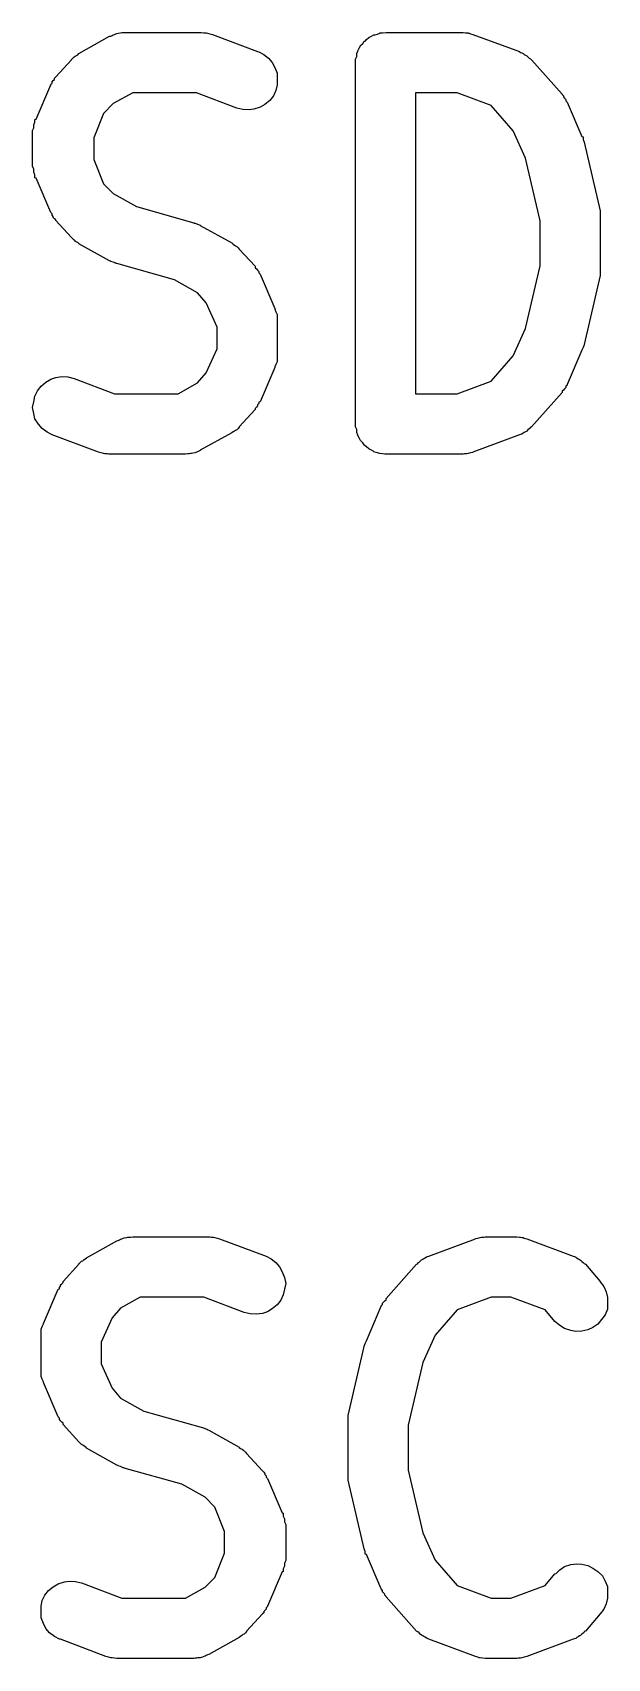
# Model space of a CAD drawing. Header units: millimetres. Extents: x 17 to 402, y -127 to -24.
# Drawn here: x 392.222 to 393.416, y -43.746 to -40.371 of the extents above; entities that cross this region are included whole.
import ezdxf

# ---------------------------------------------------------------- set-up
doc = ezdxf.new("R2010")
doc.units = ezdxf.units.MM
doc.header["$LTSCALE"] = 25.4
doc.layers.add('BLACK', color=7, linetype='CONTINUOUS')

msp = doc.modelspace()

# ---------------------------------------------------------------- linework, layer by layer
at = {"layer": 'BLACK', "linetype": 'Continuous'}
for p, q in [((392.3182, -40.4142), (392.3817, -40.3784)), ((392.3817, -40.3784), (392.3843, -40.3781)), ((392.3843, -40.3781), (392.3868, -40.3769)), ((392.3868, -40.3769), (392.3894, -40.3753)), ((392.3894, -40.3753), (392.3919, -40.3743)), ((392.3919, -40.3743), (392.3944, -40.3733)), ((392.3944, -40.3733), (392.397, -40.3728)), ((392.397, -40.3728), (392.3995, -40.3718)), ((392.3995, -40.3718), (392.4046, -40.3715)), ((392.4046, -40.3715), (392.4071, -40.3708)), ((392.4071, -40.3708), (392.4097, -40.3708)), ((392.4097, -40.3708), (392.4122, -40.3705)), ((392.4122, -40.3705), (392.5722, -40.3705)), ((392.5722, -40.3705), (392.5773, -40.371)), ((392.5722, -40.3705), (392.5722, -40.3705)), ((392.5773, -40.371), (392.5824, -40.3713)), ((392.5824, -40.3713), (392.5849, -40.3718)), ((392.5849, -40.3718), (392.5849, -40.3718)), ((392.5849, -40.3718), (392.59, -40.3733)), ((392.59, -40.3733), (392.5951, -40.3746)), ((392.5951, -40.3746), (392.6891, -40.4101)), ((392.8999, -40.4033), (392.9024, -40.3982)), ((392.9024, -40.3977), (392.9075, -40.3931)), ((392.9024, -40.3979), (392.9024, -40.3977)), ((392.9024, -40.3982), (392.9024, -40.3979)), ((392.9075, -40.3931), (392.9101, -40.3888)), ((392.9101, -40.3885), (392.9126, -40.3883)), ((392.9101, -40.3888), (392.9101, -40.3885)), ((392.9126, -40.3883), (392.9151, -40.3847)), ((392.9151, -40.3847), (392.9202, -40.3809)), ((392.9202, -40.3807), (392.9253, -40.3781)), ((392.9202, -40.3809), (392.9202, -40.3807)), ((392.9202, -40.3809), (392.9202, -40.3809)), ((392.9253, -40.3781), (392.9304, -40.3753)), ((392.9304, -40.3753), (392.9304, -40.3751)), ((392.9304, -40.3751), (392.9329, -40.3751)), ((392.9329, -40.3751), (392.938, -40.3736)), ((392.938, -40.3736), (392.9431, -40.3718)), ((392.9431, -40.3715), (392.9482, -40.371)), ((392.9431, -40.3718), (392.9431, -40.3715)), ((392.9431, -40.3718), (392.9431, -40.3718)), ((392.9482, -40.371), (392.9558, -40.3705)), ((392.9558, -40.3705), (393.1158, -40.3705)), ((393.1158, -40.3705), (393.1209, -40.371)), ((393.1158, -40.3705), (393.1158, -40.3705)), ((393.1209, -40.371), (393.126, -40.3713)), ((393.126, -40.3713), (393.126, -40.3718)), ((393.126, -40.3718), (393.1285, -40.3718)), ((393.1285, -40.3718), (393.131, -40.3733)), ((393.131, -40.3733), (393.1361, -40.3746)), ((393.1361, -40.3746), (393.2326, -40.4101)), ((392.27, -40.4627), (392.303, -40.4271)), ((392.303, -40.4264), (392.3055, -40.4238)), ((392.303, -40.4271), (392.303, -40.4264)), ((392.3055, -40.4238), (392.3081, -40.4213)), ((392.3081, -40.4213), (392.3106, -40.4198)), ((392.3106, -40.4198), (392.3132, -40.4183)), ((392.3132, -40.4183), (392.3157, -40.4165)), ((392.3157, -40.4165), (392.3182, -40.4142)), ((392.6891, -40.4101), (392.6916, -40.4104)), ((392.6916, -40.4104), (392.7018, -40.416)), ((392.7018, -40.416), (392.7119, -40.4236)), ((392.7119, -40.4236), (392.7196, -40.4327)), ((392.7196, -40.4327), (392.7246, -40.4434)), ((392.8923, -40.4261), (392.8948, -40.4205)), ((392.8923, -40.4322), (392.8923, -40.4261)), ((392.8923, -40.4325), (392.8923, -40.4322)), ((392.8923, -40.433), (392.8923, -40.4325)), ((392.8923, -40.4325), (392.8923, -40.4325)), ((392.8923, -40.4325), (392.8923, -40.4325)), ((392.8923, -41.1831), (392.8923, -40.433)), ((392.8948, -40.4144), (392.8974, -40.4089)), ((392.8948, -40.42), (392.8948, -40.4144)), ((392.8948, -40.4203), (392.8948, -40.42)), ((392.8948, -40.4205), (392.8948, -40.4203)), ((392.8974, -40.4084), (392.8999, -40.4033)), ((392.8974, -40.4086), (392.8974, -40.4084)), ((392.8974, -40.4089), (392.8974, -40.4086)), ((393.2326, -40.4101), (393.2326, -40.4104)), ((393.2326, -40.4104), (393.2352, -40.4117)), ((393.2352, -40.4117), (393.2377, -40.4124)), ((393.2377, -40.4124), (393.2403, -40.4144)), ((393.2403, -40.4144), (393.2428, -40.416)), ((393.2428, -40.416), (393.2453, -40.4175)), ((393.2453, -40.4175), (393.2479, -40.4188)), ((393.2479, -40.4188), (393.2504, -40.4213)), ((393.2504, -40.4213), (393.253, -40.4236)), ((393.253, -40.4236), (393.2555, -40.4254)), ((393.2555, -40.4254), (393.258, -40.4271)), ((393.258, -40.4271), (393.3215, -40.4985)), ((392.2649, -40.4703), (392.2674, -40.4678)), ((392.2674, -40.4652), (392.27, -40.4627)), ((392.2674, -40.4678), (392.2674, -40.4652)), ((392.7246, -40.4434), (392.7297, -40.4551)), ((392.7297, -40.4551), (392.7297, -40.467)), ((392.7297, -40.467), (392.7297, -40.4792)), ((392.2293, -40.5503), (392.2598, -40.479)), ((392.2598, -40.4782), (392.2624, -40.4754)), ((392.2598, -40.479), (392.2598, -40.4782)), ((392.2624, -40.4726), (392.2649, -40.4703)), ((392.2624, -40.4754), (392.2624, -40.4726)), ((392.43, -40.4955), (392.3894, -40.5181)), ((392.5621, -40.4955), (392.43, -40.4955)), ((392.6459, -40.5272), (392.5621, -40.4955)), ((392.7221, -40.5018), (392.7145, -40.5115)), ((392.7272, -40.4909), (392.7221, -40.5018)), ((392.7297, -40.4792), (392.7272, -40.4909)), ((393.0167, -40.4955), (393.0167, -41.1206)), ((393.1031, -40.4955), (393.0167, -40.4955)), ((393.1742, -40.5219), (393.1031, -40.4955)), ((393.3215, -40.4985), (393.3215, -40.4993)), ((393.3215, -40.4993), (393.3241, -40.5018)), ((393.3241, -40.5018), (393.3241, -40.5041)), ((392.3894, -40.5181), (392.369, -40.5389)), ((392.6586, -40.5305), (392.6459, -40.5272)), ((392.6713, -40.5313), (392.6586, -40.5305)), ((392.6815, -40.5295), (392.6713, -40.5313)), ((392.6942, -40.5257), (392.6815, -40.5295)), ((392.7043, -40.5196), (392.6942, -40.5257)), ((392.7145, -40.5115), (392.7043, -40.5196)), ((393.2199, -40.5745), (393.1742, -40.5219)), ((393.3241, -40.5041), (393.3266, -40.5067)), ((393.3266, -40.5067), (393.3292, -40.5092)), ((393.3292, -40.5092), (393.3292, -40.512)), ((393.3292, -40.512), (393.3317, -40.5148)), ((393.3317, -40.5148), (393.3622, -40.5862)), ((392.2217, -40.574), (392.2243, -40.5684)), ((392.2243, -40.562), (392.2268, -40.5567)), ((392.2243, -40.5625), (392.2243, -40.562)), ((392.2243, -40.5628), (392.2243, -40.5625)), ((392.2243, -40.5684), (392.2243, -40.5628)), ((392.2268, -40.5508), (392.2293, -40.5503)), ((392.2268, -40.5514), (392.2268, -40.5508)), ((392.2268, -40.5567), (392.2268, -40.5514)), ((392.369, -40.5389), (392.3487, -40.5892)), ((392.2217, -40.5745), (392.2217, -40.574)), ((392.2217, -40.575), (392.2217, -40.5745)), ((392.2217, -40.576), (392.2217, -40.575)), ((392.2217, -40.6474), (392.2217, -40.576)), ((392.3487, -40.5892), (392.3487, -40.6339)), ((393.2453, -40.6314), (393.2199, -40.5745)), ((393.3622, -40.5862), (393.3622, -40.5864)), ((393.3622, -40.5864), (393.3622, -40.5864)), ((393.3622, -40.5864), (393.3622, -40.5864)), ((393.3622, -40.5864), (393.3647, -40.5869)), ((393.3647, -40.5869), (393.3647, -40.5925)), ((393.3647, -40.5925), (393.3673, -40.5981)), ((393.3673, -40.5981), (393.4003, -40.7408)), ((392.3487, -40.6339), (392.369, -40.6845)), ((393.2758, -40.7614), (393.2453, -40.6314)), ((392.2217, -40.6479), (392.2217, -40.6474)), ((392.2217, -40.6484), (392.2217, -40.6479)), ((392.2243, -40.6537), (392.2217, -40.6484)), ((392.2243, -40.6596), (392.2243, -40.6537)), ((392.2243, -40.6598), (392.2243, -40.6596)), ((392.2243, -40.6603), (392.2243, -40.6598)), ((392.2268, -40.6657), (392.2243, -40.6603)), ((392.2268, -40.6712), (392.2268, -40.6657)), ((392.2268, -40.6715), (392.2268, -40.6712)), ((392.2268, -40.672), (392.2268, -40.6715)), ((392.2293, -40.6728), (392.2268, -40.672)), ((392.2598, -40.7441), (392.2293, -40.6728)), ((392.369, -40.6845), (392.3894, -40.705)), ((392.3894, -40.705), (392.4376, -40.7319)), ((392.4376, -40.7319), (392.557, -40.7657)), ((392.2624, -40.7469), (392.2598, -40.7441)), ((392.2624, -40.7497), (392.2624, -40.7469)), ((392.2649, -40.7523), (392.2624, -40.7497)), ((392.2649, -40.7548), (392.2649, -40.7523)), ((392.2674, -40.7571), (392.2649, -40.7548)), ((392.27, -40.7596), (392.2674, -40.7571)), ((392.27, -40.7604), (392.27, -40.7596)), ((392.303, -40.7962), (392.27, -40.7604)), ((392.557, -40.7657), (392.557, -40.766)), ((392.557, -40.766), (392.5595, -40.7662)), ((392.5595, -40.7662), (392.5595, -40.7665)), ((392.5595, -40.7665), (392.5646, -40.7685)), ((392.5646, -40.7685), (392.5697, -40.7706)), ((392.5697, -40.7706), (392.5697, -40.7711)), ((392.5697, -40.7711), (392.5697, -40.7713)), ((392.5697, -40.7713), (392.6357, -40.8071)), ((393.2758, -40.8546), (393.2758, -40.7614)), ((393.4003, -40.7408), (393.4003, -40.7416)), ((393.4003, -40.7416), (393.4003, -40.7421)), ((393.4003, -40.7421), (393.4003, -40.7424)), ((393.4003, -40.7424), (393.4003, -40.7482)), ((393.4003, -40.7482), (393.4003, -40.7538)), ((393.4003, -40.7538), (393.4003, -40.754)), ((393.4003, -40.754), (393.4003, -40.7546)), ((393.4003, -40.7546), (393.4003, -40.8615)), ((392.3055, -40.7988), (392.303, -40.7962)), ((392.3081, -40.8015), (392.3055, -40.7988)), ((392.3106, -40.8028), (392.3081, -40.8015)), ((392.3106, -40.8043), (392.3106, -40.8028)), ((392.3157, -40.8064), (392.3106, -40.8043)), ((392.3182, -40.8087), (392.3157, -40.8064)), ((392.3182, -40.8089), (392.3182, -40.8087)), ((392.3817, -40.8447), (392.3182, -40.8089)), ((392.6357, -40.8071), (392.6357, -40.8074)), ((392.6357, -40.8074), (392.6383, -40.8097)), ((392.6383, -40.8097), (392.6408, -40.8117)), ((392.6408, -40.8117), (392.6434, -40.8132)), ((392.6434, -40.8132), (392.6459, -40.8145)), ((392.6459, -40.8145), (392.6484, -40.8173)), ((392.6484, -40.8173), (392.651, -40.8201)), ((392.651, -40.8201), (392.684, -40.8556)), ((392.3843, -40.845), (392.3817, -40.8447)), ((392.3843, -40.8455), (392.3843, -40.845)), ((392.3894, -40.8475), (392.3843, -40.8455)), ((392.3944, -40.8496), (392.3894, -40.8475)), ((392.3944, -40.8498), (392.3944, -40.8496)), ((392.3944, -40.8501), (392.3944, -40.8498)), ((392.397, -40.8503), (392.3944, -40.8501)), ((392.5164, -40.8841), (392.397, -40.8503)), ((392.684, -40.8556), (392.684, -40.8564)), ((392.684, -40.8564), (392.684, -40.8589)), ((392.684, -40.8589), (392.6865, -40.8612)), ((392.6865, -40.8612), (392.6891, -40.8638)), ((392.6891, -40.8638), (392.6916, -40.8663)), ((392.6916, -40.8663), (392.6916, -40.8691)), ((392.6916, -40.8691), (392.6942, -40.8719)), ((392.6942, -40.8719), (392.7246, -40.9433)), ((393.2453, -40.9847), (393.2758, -40.8546)), ((393.4003, -40.8615), (393.4003, -40.8625)), ((393.4003, -40.8625), (393.4003, -40.8628)), ((393.4003, -40.8628), (393.4003, -40.863)), ((393.4003, -40.863), (393.4003, -40.8689)), ((393.4003, -40.8689), (393.4003, -40.8747)), ((392.5646, -40.911), (392.5164, -40.8841)), ((393.4003, -40.8752), (393.3673, -41.0182)), ((393.4003, -40.8747), (393.4003, -40.875)), ((393.4003, -40.875), (393.4003, -40.8752)), ((392.5824, -40.9316), (392.5646, -40.911)), ((392.6053, -40.9821), (392.5824, -40.9316)), ((392.7246, -40.9433), (392.7246, -40.944)), ((392.7246, -40.944), (392.7246, -40.9445)), ((392.7246, -40.9445), (392.7246, -40.9451)), ((392.7246, -40.9451), (392.7272, -40.9504)), ((392.7272, -40.9504), (392.7297, -40.9557)), ((392.7297, -40.9557), (392.7297, -40.9562)), ((392.7297, -40.9562), (392.7297, -40.9565)), ((392.7297, -40.9565), (392.7297, -40.9623)), ((392.7297, -40.9623), (392.7297, -40.9679)), ((392.7297, -40.9679), (392.7297, -40.9682)), ((392.7297, -40.9682), (392.7297, -40.9687)), ((392.7297, -40.9687), (392.7297, -41.0403)), ((392.6053, -41.0268), (392.6053, -40.9821)), ((393.2199, -41.0416), (393.2453, -40.9847)), ((392.5824, -41.0771), (392.6053, -41.0268)), ((392.7297, -41.0403), (392.7297, -41.0411)), ((392.7297, -41.0411), (392.7297, -41.0416)), ((392.7297, -41.0416), (392.7297, -41.0421)), ((393.1742, -41.0942), (393.2199, -41.0416)), ((393.3622, -41.0299), (393.3317, -41.1013)), ((393.3647, -41.0243), (393.3622, -41.0299)), ((393.3673, -41.019), (393.3647, -41.0243)), ((393.3673, -41.0182), (393.3673, -41.0185)), ((393.3673, -41.0185), (393.3673, -41.0185)), ((393.3673, -41.0185), (393.3673, -41.0185)), ((393.3673, -41.0185), (393.3673, -41.019)), ((392.7246, -41.0657), (392.6942, -41.1371)), ((392.7272, -41.0594), (392.7246, -41.0647)), ((392.7246, -41.0647), (392.7246, -41.0652)), ((392.7246, -41.0652), (392.7246, -41.0657)), ((392.7297, -41.054), (392.7272, -41.0594)), ((392.7297, -41.0421), (392.7297, -41.0477)), ((392.7297, -41.0477), (392.7297, -41.0533)), ((392.7297, -41.0533), (392.7297, -41.0535)), ((392.7297, -41.0535), (392.7297, -41.054)), ((392.2319, -41.1142), (392.2395, -41.1046)), ((392.2395, -41.1046), (392.2497, -41.0964)), ((392.2497, -41.0964), (392.2598, -41.0903)), ((392.2598, -41.0903), (392.27, -41.0865)), ((392.27, -41.0865), (392.2827, -41.0848)), ((392.2827, -41.0848), (392.2954, -41.0855)), ((392.2954, -41.0855), (392.3081, -41.0888)), ((392.3081, -41.0888), (392.3919, -41.1206)), ((392.524, -41.1206), (392.5646, -41.098)), ((392.5646, -41.098), (392.5824, -41.0771)), ((393.1031, -41.1206), (393.1742, -41.0942)), ((393.3292, -41.1076), (393.3266, -41.1102)), ((393.3317, -41.1023), (393.3292, -41.1048)), ((393.3292, -41.1048), (393.3292, -41.1076)), ((393.3317, -41.1013), (393.3317, -41.1023)), ((392.2217, -41.149), (392.2243, -41.1368)), ((392.2243, -41.1368), (392.2268, -41.1251)), ((392.2268, -41.1251), (392.2319, -41.1142)), ((392.3919, -41.1206), (392.524, -41.1206)), ((392.6916, -41.1406), (392.6891, -41.1434)), ((392.6942, -41.1371), (392.6916, -41.1378)), ((392.6916, -41.1378), (392.6916, -41.1406)), ((393.0167, -41.1206), (393.1031, -41.1206)), ((393.3215, -41.1175), (393.258, -41.1889)), ((393.3241, -41.1127), (393.3215, -41.115)), ((393.3215, -41.115), (393.3215, -41.1175)), ((393.3266, -41.1102), (393.3241, -41.1127)), ((392.2243, -41.1612), (392.2217, -41.149)), ((392.2268, -41.1726), (392.2243, -41.1612)), ((392.2344, -41.1833), (392.2268, -41.1726)), ((392.684, -41.1533), (392.651, -41.1889)), ((392.6865, -41.1485), (392.684, -41.1508)), ((392.684, -41.1508), (392.684, -41.1533)), ((392.6891, -41.1457), (392.6865, -41.1485)), ((392.6891, -41.1434), (392.6891, -41.1457)), ((392.242, -41.1925), (392.2344, -41.1833)), ((392.2522, -41.2001), (392.242, -41.1925)), ((392.2624, -41.2057), (392.2522, -41.2001)), ((392.2624, -41.2059), (392.2624, -41.2057)), ((392.3589, -41.2415), (392.2624, -41.2059)), ((392.6357, -41.2018), (392.5697, -41.2377)), ((392.6383, -41.1996), (392.6357, -41.2018)), ((392.6408, -41.1978), (392.6383, -41.1996)), ((392.6434, -41.1963), (392.6408, -41.1978)), ((392.6459, -41.195), (392.6434, -41.1963)), ((392.6484, -41.1922), (392.6459, -41.195)), ((392.651, -41.1897), (392.6484, -41.1922)), ((392.651, -41.1889), (392.651, -41.1897)), ((392.8923, -41.1889), (392.8923, -41.1831)), ((392.8948, -41.1947), (392.8923, -41.1889)), ((392.8948, -41.195), (392.8948, -41.1947)), ((392.8948, -41.1952), (392.8948, -41.195)), ((392.8948, -41.2008), (392.8948, -41.1952)), ((392.8974, -41.2064), (392.8948, -41.2008)), ((392.8974, -41.2067), (392.8974, -41.2064)), ((392.8974, -41.2069), (392.8974, -41.2067)), ((392.8999, -41.212), (392.8974, -41.2069)), ((393.2326, -41.2059), (393.1361, -41.2415)), ((393.2352, -41.2049), (393.2326, -41.2059)), ((393.2377, -41.2039), (393.2352, -41.2049)), ((393.2403, -41.2021), (393.2377, -41.2039)), ((393.2428, -41.2006), (393.2403, -41.2021)), ((393.2453, -41.1991), (393.2428, -41.2006)), ((393.2479, -41.1978), (393.2453, -41.1991)), ((393.2504, -41.1952), (393.2479, -41.1978)), ((393.253, -41.1932), (393.2504, -41.1952)), ((393.2555, -41.1912), (393.253, -41.1932)), ((393.258, -41.1889), (393.2555, -41.1897)), ((393.2555, -41.1897), (393.2555, -41.1912)), ((392.364, -41.2427), (392.3589, -41.2415)), ((392.369, -41.2443), (392.364, -41.2427)), ((392.3716, -41.2448), (392.369, -41.2443)), ((392.369, -41.2443), (392.369, -41.2443)), ((392.5519, -41.2443), (392.5494, -41.2445)), ((392.5545, -41.2435), (392.5519, -41.2443)), ((392.5595, -41.2427), (392.5545, -41.2435)), ((392.5621, -41.2417), (392.5595, -41.2427)), ((392.5646, -41.2407), (392.5621, -41.2417)), ((392.5672, -41.2392), (392.5646, -41.2407)), ((392.5697, -41.2379), (392.5672, -41.2392)), ((392.5697, -41.2377), (392.5697, -41.2379)), ((392.9024, -41.2173), (392.8999, -41.212)), ((392.9024, -41.2176), (392.9024, -41.2173)), ((392.9024, -41.2173), (392.9024, -41.2173)), ((392.9075, -41.2222), (392.9024, -41.2176)), ((392.9101, -41.2267), (392.9075, -41.2222)), ((392.9101, -41.227), (392.9101, -41.2267)), ((392.9151, -41.2308), (392.9101, -41.227)), ((392.9101, -41.227), (392.9101, -41.227)), ((392.9202, -41.2346), (392.9151, -41.2308)), ((392.9202, -41.2349), (392.9202, -41.2346)), ((392.9202, -41.2346), (392.9202, -41.2346)), ((392.9253, -41.2377), (392.9202, -41.2349)), ((392.9304, -41.2405), (392.9253, -41.2377)), ((392.9304, -41.2407), (392.9304, -41.2405)), ((392.9304, -41.2405), (392.9304, -41.2405)), ((392.9355, -41.2425), (392.9304, -41.2407)), ((392.9431, -41.2443), (392.9355, -41.2425)), ((392.9482, -41.2448), (392.9431, -41.2443)), ((392.9431, -41.2443), (392.9431, -41.2443)), ((392.9431, -41.2443), (392.9431, -41.2443)), ((393.131, -41.243), (393.126, -41.2443)), ((393.126, -41.2443), (393.126, -41.2445)), ((393.1361, -41.242), (393.131, -41.243)), ((393.1361, -41.2415), (393.1361, -41.242)), ((392.3767, -41.245), (392.3716, -41.2448)), ((392.3792, -41.2455), (392.3767, -41.245)), ((392.3817, -41.2455), (392.3792, -41.2455)), ((392.5392, -41.2455), (392.3817, -41.2455)), ((392.5443, -41.2453), (392.5392, -41.2455)), ((392.5468, -41.2453), (392.5443, -41.2453)), ((392.5494, -41.2445), (392.5468, -41.2453)), ((392.9532, -41.2455), (392.9482, -41.2448)), ((392.9558, -41.2455), (392.9532, -41.2455)), ((393.1158, -41.2455), (392.9558, -41.2455)), ((392.9558, -41.2455), (392.9558, -41.2455)), ((392.9558, -41.2455), (392.9558, -41.2455)), ((392.9558, -41.2455), (392.9558, -41.2455)), ((393.1183, -41.245), (393.1158, -41.2455)), ((393.1234, -41.2448), (393.1183, -41.245)), ((393.126, -41.2445), (393.1234, -41.2448)), ((392.3335, -42.9143), (392.397, -42.8785)), ((392.397, -42.8785), (392.3995, -42.878)), ((392.3995, -42.878), (392.4021, -42.8767)), ((392.4021, -42.8767), (392.4046, -42.8752)), ((392.4046, -42.8752), (392.4071, -42.8744)), ((392.4071, -42.8744), (392.4097, -42.8734)), ((392.4097, -42.8734), (392.4122, -42.8727)), ((392.4122, -42.8727), (392.4173, -42.8716)), ((392.4173, -42.8716), (392.4198, -42.8714)), ((392.4198, -42.8714), (392.4224, -42.8709)), ((392.4224, -42.8709), (392.4249, -42.8709)), ((392.4249, -42.8709), (392.43, -42.8706)), ((392.43, -42.8706), (392.5875, -42.8706)), ((392.5875, -42.8706), (392.59, -42.8706)), ((392.59, -42.8706), (392.5926, -42.8711)), ((392.5926, -42.8711), (392.5976, -42.8714)), ((392.5976, -42.8714), (392.6002, -42.8716)), ((392.6002, -42.8716), (392.6002, -42.8719)), ((392.6002, -42.8719), (392.6053, -42.8732)), ((392.6053, -42.8732), (392.6103, -42.8744)), ((392.6103, -42.8744), (392.7069, -42.9103)), ((393.0447, -42.9103), (393.1412, -42.8744)), ((393.1412, -42.8742), (393.1463, -42.8732)), ((393.1412, -42.8744), (393.1412, -42.8742)), ((393.1463, -42.8732), (393.1514, -42.8716)), ((393.1514, -42.8716), (393.1539, -42.8711)), ((393.1514, -42.8716), (393.1514, -42.8716)), ((393.1539, -42.8711), (393.159, -42.8709)), ((393.159, -42.8709), (393.1615, -42.8706)), ((393.1615, -42.8706), (393.2276, -42.8706)), ((393.2276, -42.8706), (393.2326, -42.8711)), ((393.2276, -42.8706), (393.2276, -42.8706)), ((393.2326, -42.8711), (393.2352, -42.8714)), ((393.2352, -42.8714), (393.2377, -42.8716)), ((393.2377, -42.8716), (393.2403, -42.8719)), ((393.2403, -42.8719), (393.2428, -42.8732)), ((393.2428, -42.8732), (393.2479, -42.8744)), ((393.2479, -42.8744), (393.3444, -42.9103)), ((392.2852, -42.9628), (392.3182, -42.927)), ((392.3182, -42.9265), (392.3208, -42.924)), ((392.3182, -42.927), (392.3182, -42.9265)), ((392.3208, -42.924), (392.3233, -42.9212)), ((392.3233, -42.9212), (392.3259, -42.9199)), ((392.3259, -42.9199), (392.3284, -42.9184)), ((392.3284, -42.9184), (392.3309, -42.9163)), ((392.3309, -42.9163), (392.3335, -42.9143)), ((392.7069, -42.9103), (392.7069, -42.9105)), ((392.7069, -42.9105), (392.717, -42.9161)), ((392.717, -42.9161), (392.7272, -42.9235)), ((392.7272, -42.9235), (392.7348, -42.9329)), ((392.9558, -42.9986), (393.0193, -42.927)), ((393.0193, -42.927), (393.0218, -42.9265)), ((393.0218, -42.9247), (393.0244, -42.923)), ((393.0218, -42.9265), (393.0218, -42.9247)), ((393.0244, -42.923), (393.0269, -42.9207)), ((393.0269, -42.9207), (393.0294, -42.9184)), ((393.0294, -42.9184), (393.032, -42.9171)), ((393.032, -42.9171), (393.0345, -42.9156)), ((393.0345, -42.9156), (393.0371, -42.9141)), ((393.0371, -42.9141), (393.0396, -42.912)), ((393.0396, -42.912), (393.0421, -42.9113)), ((393.0421, -42.9113), (393.0447, -42.9103)), ((393.3444, -42.9103), (393.3444, -42.9105)), ((393.3444, -42.9105), (393.3469, -42.9115)), ((393.3469, -42.9115), (393.3495, -42.9125)), ((393.3495, -42.9125), (393.352, -42.9143)), ((393.352, -42.9143), (393.3546, -42.9161)), ((393.3546, -42.9161), (393.3571, -42.9176)), ((393.3571, -42.9176), (393.3596, -42.9189)), ((393.3596, -42.9189), (393.3622, -42.9214)), ((393.3622, -42.9214), (393.3647, -42.9235)), ((393.3647, -42.9235), (393.3673, -42.9255)), ((393.3673, -42.9255), (393.3698, -42.927)), ((393.3698, -42.927), (393.4003, -42.9628)), ((392.2827, -42.9677), (392.2852, -42.9654)), ((392.2852, -42.9654), (392.2852, -42.9628)), ((392.7348, -42.9329), (392.7399, -42.9433)), ((392.7399, -42.9433), (392.745, -42.955)), ((392.745, -42.955), (392.7475, -42.9671)), ((393.4003, -42.9628), (393.4003, -42.9636)), ((393.4003, -42.9636), (393.4079, -42.9735)), ((392.2446, -43.0505), (392.2751, -42.9791)), ((392.2751, -42.9791), (392.2776, -42.9781)), ((392.2776, -42.9755), (392.2801, -42.9727)), ((392.2776, -42.9781), (392.2776, -42.9755)), ((392.2801, -42.9702), (392.2827, -42.9677)), ((392.2801, -42.9727), (392.2801, -42.9702)), ((392.4452, -42.9956), (392.4046, -43.0182)), ((392.5773, -42.9956), (392.4452, -42.9956)), ((392.6611, -43.0273), (392.5773, -42.9956)), ((392.7424, -42.991), (392.7373, -43.0019)), ((392.745, -42.9793), (392.7424, -42.991)), ((392.7475, -42.9671), (392.745, -42.9793)), ((392.9558, -43.0012), (392.9558, -42.9986)), ((393.1742, -42.9956), (393.1031, -43.022)), ((393.2149, -42.9956), (393.1742, -42.9956)), ((393.286, -43.022), (393.2149, -42.9956)), ((393.4079, -42.9735), (393.413, -42.9847)), ((393.413, -42.9847), (393.4155, -42.9964)), ((393.4155, -42.9964), (393.4155, -43.0085)), ((392.4046, -43.0182), (392.3868, -43.0388)), ((392.6738, -43.0304), (392.6611, -43.0273)), ((392.6865, -43.0312), (392.6738, -43.0304)), ((392.6992, -43.0296), (392.6865, -43.0312)), ((392.7094, -43.0258), (392.6992, -43.0296)), ((392.7196, -43.0197), (392.7094, -43.0258)), ((392.7297, -43.0116), (392.7196, -43.0197)), ((392.7373, -43.0019), (392.7297, -43.0116)), ((392.9151, -43.086), (392.9456, -43.0146)), ((392.9456, -43.0139), (392.9482, -43.0111)), ((392.9456, -43.0146), (392.9456, -43.0139)), ((392.9482, -43.0083), (392.9507, -43.006)), ((392.9482, -43.0111), (392.9482, -43.0083)), ((392.9507, -43.006), (392.9532, -43.0035)), ((392.9532, -43.0035), (392.9558, -43.0012)), ((393.1031, -43.022), (393.0574, -43.0746)), ((393.3063, -43.0461), (393.286, -43.022)), ((393.4104, -43.0322), (393.4028, -43.0423)), ((393.4155, -43.0207), (393.4104, -43.0322)), ((393.4155, -43.0085), (393.4155, -43.0207)), ((392.2395, -43.0619), (392.242, -43.0566)), ((392.2395, -43.0624), (392.2395, -43.0619)), ((392.2395, -43.0629), (392.2395, -43.0624)), ((392.2395, -43.0685), (392.2395, -43.0629)), ((392.242, -43.0566), (392.2446, -43.0512)), ((392.2446, -43.051), (392.2446, -43.0505)), ((392.2446, -43.0512), (392.2446, -43.051)), ((392.3868, -43.0388), (392.364, -43.0893)), ((393.3165, -43.0543), (393.3063, -43.0461)), ((393.3266, -43.0606), (393.3165, -43.0543)), ((393.3393, -43.0649), (393.3266, -43.0606)), ((393.3495, -43.067), (393.3393, -43.0649)), ((393.3622, -43.0665), (393.3495, -43.067)), ((393.3749, -43.0637), (393.3622, -43.0665)), ((393.385, -43.0586), (393.3749, -43.0637)), ((393.3952, -43.0515), (393.385, -43.0586)), ((393.4028, -43.0423), (393.3952, -43.0515)), ((392.2395, -43.0741), (392.2395, -43.0685)), ((392.2395, -43.0746), (392.2395, -43.0741)), ((392.2395, -43.0751), (392.2395, -43.0746)), ((392.2395, -43.0759), (392.2395, -43.0751)), ((392.2395, -43.1472), (392.2395, -43.0759)), ((392.364, -43.0893), (392.364, -43.134)), ((392.877, -43.241), (392.9101, -43.098)), ((392.9101, -43.0972), (392.9126, -43.0916)), ((392.9101, -43.0977), (392.9101, -43.0972)), ((392.9101, -43.098), (392.9101, -43.0977)), ((392.9101, -43.0977), (392.9101, -43.0977)), ((392.9101, -43.0977), (392.9101, -43.0977)), ((392.9126, -43.0916), (392.9151, -43.086)), ((393.0574, -43.0746), (393.032, -43.1315)), ((392.364, -43.134), (392.3868, -43.1843)), ((393.032, -43.1315), (393.0015, -43.2613)), ((392.2395, -43.1477), (392.2395, -43.1472)), ((392.2395, -43.1482), (392.2395, -43.1477)), ((392.2395, -43.1538), (392.2395, -43.1482)), ((392.2395, -43.1594), (392.2395, -43.1538)), ((392.2395, -43.1599), (392.2395, -43.1594)), ((392.2395, -43.1604), (392.2395, -43.1599)), ((392.242, -43.1658), (392.2395, -43.1604)), ((392.2446, -43.1711), (392.242, -43.1658)), ((392.2446, -43.1716), (392.2446, -43.1711)), ((392.2446, -43.1721), (392.2446, -43.1716)), ((392.2446, -43.1729), (392.2446, -43.1721)), ((392.2751, -43.2443), (392.2446, -43.1729)), ((392.3868, -43.1843), (392.4046, -43.2051)), ((392.4046, -43.2051), (392.4529, -43.2321)), ((392.4529, -43.2321), (392.5722, -43.2656)), ((392.2776, -43.2471), (392.2751, -43.2443)), ((392.2776, -43.2499), (392.2776, -43.2471)), ((392.2801, -43.2521), (392.2776, -43.2499)), ((392.2827, -43.2549), (392.2801, -43.2521)), ((392.2852, -43.2572), (392.2827, -43.2549)), ((392.2852, -43.2598), (392.2852, -43.2572)), ((392.2852, -43.2603), (392.2852, -43.2598)), ((392.3182, -43.2961), (392.2852, -43.2603)), ((392.5722, -43.2656), (392.5748, -43.2659)), ((392.5748, -43.2659), (392.5748, -43.2664)), ((392.5748, -43.2664), (392.5748, -43.2664)), ((392.5748, -43.2664), (392.5799, -43.2686)), ((392.5799, -43.2686), (392.5849, -43.2704)), ((392.877, -43.2412), (392.877, -43.241)), ((392.877, -43.2415), (392.877, -43.2412)), ((392.877, -43.2473), (392.877, -43.2415)), ((392.877, -43.2529), (392.877, -43.2473)), ((392.877, -43.2532), (392.877, -43.2529)), ((392.877, -43.2537), (392.877, -43.2532)), ((392.877, -43.2544), (392.877, -43.2537)), ((392.877, -43.3616), (392.877, -43.2544)), ((393.0015, -43.2613), (393.0015, -43.3548)), ((392.3208, -43.2986), (392.3182, -43.2961)), ((392.3233, -43.3014), (392.3208, -43.2986)), ((392.3259, -43.3027), (392.3233, -43.3014)), ((392.3284, -43.3045), (392.3259, -43.3027)), ((392.5849, -43.2704), (392.5849, -43.2709)), ((392.5849, -43.2709), (392.5875, -43.2714)), ((392.5875, -43.2714), (392.651, -43.307)), ((392.3309, -43.3062), (392.3284, -43.3045)), ((392.3335, -43.3085), (392.3309, -43.3062)), ((392.3335, -43.309), (392.3335, -43.3085)), ((392.397, -43.3446), (392.3335, -43.309)), ((392.651, -43.307), (392.651, -43.3075)), ((392.651, -43.3075), (392.6535, -43.3098)), ((392.6535, -43.3098), (392.6586, -43.3118)), ((392.6586, -43.3118), (392.6586, -43.3133)), ((392.6586, -43.3133), (392.6611, -43.3146)), ((392.6611, -43.3146), (392.6637, -43.3174)), ((392.6637, -43.3174), (392.6662, -43.32)), ((392.6662, -43.32), (392.6992, -43.3558)), ((392.3995, -43.3451), (392.397, -43.3446)), ((392.3995, -43.3456), (392.3995, -43.3451)), ((392.4046, -43.3474), (392.3995, -43.3456)), ((392.4097, -43.3497), (392.4046, -43.3474)), ((392.4122, -43.3502), (392.4097, -43.3497)), ((392.4097, -43.3497), (392.4097, -43.3497)), ((392.4122, -43.3504), (392.4122, -43.3502)), ((392.5316, -43.384), (392.4122, -43.3504)), ((392.6992, -43.3558), (392.6992, -43.3563)), ((392.6992, -43.3563), (392.7018, -43.3588)), ((392.7018, -43.3588), (392.7043, -43.3614)), ((392.7043, -43.3614), (392.7043, -43.3639)), ((392.7043, -43.3639), (392.7069, -43.3662)), ((392.7069, -43.3662), (392.7069, -43.3692)), ((392.7069, -43.3692), (392.7094, -43.3718)), ((392.877, -43.3619), (392.877, -43.3616)), ((392.877, -43.3624), (392.877, -43.3619)), ((392.877, -43.368), (392.877, -43.3624)), ((392.877, -43.3738), (392.877, -43.368)), ((393.0015, -43.3548), (393.032, -43.4848)), ((392.5799, -43.4111), (392.5316, -43.384)), ((392.7094, -43.3718), (392.7399, -43.4431)), ((392.877, -43.3741), (392.877, -43.3738)), ((392.877, -43.3743), (392.877, -43.3741)), ((392.877, -43.3753), (392.877, -43.3743)), ((392.9101, -43.5181), (392.877, -43.3753)), ((392.6002, -43.4317), (392.5799, -43.4111)), ((392.6205, -43.482), (392.6002, -43.4317)), ((392.7399, -43.4431), (392.7424, -43.4442)), ((392.7424, -43.4442), (392.7424, -43.4444)), ((392.7424, -43.4444), (392.7424, -43.4449)), ((392.7424, -43.4449), (392.7424, -43.4503)), ((392.7424, -43.4503), (392.745, -43.4556)), ((392.745, -43.4556), (392.745, -43.4561)), ((392.745, -43.4561), (392.745, -43.4566)), ((392.745, -43.4566), (392.745, -43.4622)), ((392.745, -43.4622), (392.7475, -43.4678)), ((392.7475, -43.4678), (392.7475, -43.4683)), ((392.7475, -43.4683), (392.7475, -43.4688)), ((392.7475, -43.4688), (392.7475, -43.5402)), ((392.6205, -43.527), (392.6205, -43.482)), ((393.032, -43.4848), (393.0574, -43.5414)), ((392.6002, -43.5773), (392.6205, -43.527)), ((392.9126, -43.5237), (392.9101, -43.5181)), ((392.9126, -43.5292), (392.9126, -43.5237)), ((392.9151, -43.5298), (392.9126, -43.5292)), ((392.9151, -43.53), (392.9151, -43.5298)), ((392.9151, -43.5298), (392.9151, -43.5298)), ((392.9151, -43.5298), (392.9151, -43.5298)), ((392.9456, -43.6014), (392.9151, -43.53)), ((392.7399, -43.5656), (392.7094, -43.6372)), ((392.7424, -43.5653), (392.7399, -43.5656)), ((392.745, -43.5541), (392.7424, -43.5595)), ((392.7424, -43.5595), (392.7424, -43.5648)), ((392.7424, -43.5648), (392.7424, -43.5653)), ((392.7475, -43.542), (392.745, -43.5475)), ((392.745, -43.5475), (392.745, -43.5531)), ((392.745, -43.5531), (392.745, -43.5536)), ((392.745, -43.5536), (392.745, -43.5541)), ((392.7475, -43.5402), (392.7475, -43.5409)), ((392.7475, -43.5409), (392.7475, -43.5414)), ((392.7475, -43.5414), (392.7475, -43.542)), ((393.0574, -43.5414), (393.1031, -43.5943)), ((393.286, -43.5943), (393.3063, -43.5699)), ((393.3063, -43.5699), (393.3088, -43.5694)), ((393.3088, -43.5694), (393.3165, -43.5613)), ((393.3165, -43.5613), (393.3266, -43.5549)), ((393.3266, -43.5549), (393.3393, -43.5508)), ((393.3393, -43.5508), (393.352, -43.5491)), ((393.352, -43.5491), (393.3622, -43.5498)), ((393.3622, -43.5498), (393.3749, -43.5529)), ((393.3749, -43.5529), (393.385, -43.558)), ((393.385, -43.558), (393.3952, -43.5653)), ((393.3952, -43.5653), (393.4054, -43.5742)), ((392.2471, -43.6141), (392.2547, -43.6044)), ((392.2547, -43.6044), (392.2649, -43.5966)), ((392.2649, -43.5966), (392.2751, -43.5905)), ((392.2751, -43.5905), (392.2878, -43.5864)), ((392.2878, -43.5864), (392.2979, -43.5849)), ((392.2979, -43.5849), (392.3106, -43.5856)), ((392.3106, -43.5856), (392.3233, -43.5887)), ((392.3233, -43.5887), (392.4071, -43.6204)), ((392.5392, -43.6204), (392.5799, -43.5978)), ((392.5799, -43.5978), (392.6002, -43.5773)), ((392.9482, -43.6042), (392.9456, -43.6014)), ((392.9482, -43.607), (392.9482, -43.6042)), ((393.1031, -43.5943), (393.1742, -43.6204)), ((393.2149, -43.6204), (393.286, -43.5943)), ((393.4054, -43.5742), (393.4104, -43.5849)), ((393.4104, -43.5849), (393.4155, -43.5963)), ((393.4155, -43.5963), (393.4155, -43.6082)), ((392.2395, -43.6369), (392.242, -43.625)), ((392.2395, -43.6489), (392.2395, -43.6369)), ((392.242, -43.625), (392.2471, -43.6141)), ((392.4071, -43.6204), (392.5392, -43.6204)), ((392.7094, -43.638), (392.7069, -43.6405)), ((392.7069, -43.6405), (392.7069, -43.6433)), ((392.7094, -43.6372), (392.7094, -43.638)), ((392.9507, -43.6093), (392.9482, -43.607)), ((392.9532, -43.6121), (392.9507, -43.6093)), ((392.9532, -43.6143), (392.9532, -43.6121)), ((392.9558, -43.6169), (392.9532, -43.6143)), ((392.9558, -43.6176), (392.9558, -43.6169)), ((393.0193, -43.689), (392.9558, -43.6176)), ((393.1742, -43.6204), (393.2149, -43.6204)), ((393.413, -43.6324), (393.4079, -43.6433)), ((393.4155, -43.6204), (393.413, -43.6324)), ((393.4155, -43.6082), (393.4155, -43.6204)), ((392.2395, -43.6611), (392.2395, -43.6489)), ((392.2446, -43.6728), (392.2395, -43.6611)), ((392.2497, -43.6832), (392.2446, -43.6728)), ((392.6992, -43.6532), (392.6662, -43.689)), ((392.7018, -43.6507), (392.6992, -43.6532)), ((392.7043, -43.6458), (392.7018, -43.6484)), ((392.7018, -43.6484), (392.7018, -43.6507)), ((392.7069, -43.6433), (392.7043, -43.6458)), ((393.4003, -43.6532), (393.3698, -43.689)), ((393.4079, -43.6433), (393.4003, -43.6532)), ((392.2573, -43.6926), (392.2497, -43.6832)), ((392.2674, -43.6999), (392.2573, -43.6926)), ((392.2776, -43.7055), (392.2674, -43.6999)), ((392.2801, -43.7058), (392.2776, -43.7055)), ((392.3741, -43.7416), (392.2801, -43.7058)), ((392.651, -43.702), (392.5875, -43.7375)), ((392.6535, -43.6997), (392.651, -43.702)), ((392.6561, -43.6977), (392.6535, -43.6997)), ((392.6586, -43.6961), (392.6561, -43.6977)), ((392.6611, -43.6949), (392.6586, -43.6961)), ((392.6637, -43.6921), (392.6611, -43.6949)), ((392.6662, -43.6895), (392.6637, -43.6921)), ((392.6662, -43.689), (392.6662, -43.6895)), ((393.0218, -43.6905), (393.0193, -43.689)), ((393.0244, -43.6926), (393.0218, -43.6905)), ((393.0269, -43.6949), (393.0244, -43.6926)), ((393.0294, -43.6971), (393.0269, -43.6949)), ((393.032, -43.6984), (393.0294, -43.6971)), ((393.0345, -43.6999), (393.032, -43.6984)), ((393.0371, -43.7017), (393.0345, -43.6999)), ((393.0396, -43.7035), (393.0371, -43.7017)), ((393.0421, -43.7045), (393.0396, -43.7035)), ((393.0447, -43.7055), (393.0421, -43.7045)), ((393.0447, -43.7058), (393.0447, -43.7055)), ((393.1412, -43.7416), (393.0447, -43.7058)), ((393.3444, -43.7058), (393.2479, -43.7416)), ((393.3469, -43.7048), (393.3444, -43.7058)), ((393.3495, -43.704), (393.3469, -43.7048)), ((393.352, -43.7022), (393.3495, -43.704)), ((393.3546, -43.7004), (393.352, -43.7022)), ((393.3571, -43.6989), (393.3546, -43.7004)), ((393.3596, -43.6977), (393.3571, -43.6989)), ((393.3622, -43.6954), (393.3596, -43.6977)), ((393.3647, -43.6931), (393.3622, -43.6954)), ((393.3673, -43.6913), (393.3647, -43.6931)), ((393.3698, -43.689), (393.3673, -43.6895)), ((393.3673, -43.6895), (393.3673, -43.6913)), ((392.3792, -43.7429), (392.3741, -43.7416)), ((392.5773, -43.7416), (392.5748, -43.7426)), ((392.5799, -43.7408), (392.5773, -43.7416)), ((392.5824, -43.7393), (392.5799, -43.7408)), ((392.5849, -43.738), (392.5824, -43.7393)), ((392.5875, -43.7375), (392.5849, -43.738)), ((393.1463, -43.7429), (393.1412, -43.7416)), ((393.2479, -43.7418), (393.2428, -43.7431)), ((393.2479, -43.7416), (393.2479, -43.7418)), ((392.3843, -43.7441), (392.3792, -43.7429)), ((392.3843, -43.7444), (392.3843, -43.7441)), ((392.3868, -43.7446), (392.3843, -43.7444)), ((392.3919, -43.7449), (392.3868, -43.7446)), ((392.397, -43.7454), (392.3919, -43.7449)), ((392.397, -43.7457), (392.397, -43.7454)), ((392.557, -43.7457), (392.397, -43.7457)), ((392.5595, -43.7452), (392.557, -43.7457)), ((392.5621, -43.7452), (392.5595, -43.7452)), ((392.5646, -43.7446), (392.5621, -43.7452)), ((392.5697, -43.7444), (392.5646, -43.7446)), ((392.5722, -43.7434), (392.5697, -43.7444)), ((392.5748, -43.7426), (392.5722, -43.7434)), ((393.1488, -43.7441), (393.1463, -43.7429)), ((393.1514, -43.7444), (393.1488, -43.7441)), ((393.1514, -43.7446), (393.1514, -43.7444)), ((393.1564, -43.7449), (393.1514, -43.7446)), ((393.1615, -43.7454), (393.1564, -43.7449)), ((393.1615, -43.7457), (393.1615, -43.7454)), ((393.2276, -43.7457), (393.1615, -43.7457)), ((393.2301, -43.7452), (393.2276, -43.7457)), ((393.2352, -43.7449), (393.2301, -43.7452)), ((393.2377, -43.7444), (393.2352, -43.7449)), ((393.2428, -43.7431), (393.2377, -43.7444)), ((393.2377, -43.7444), (393.2377, -43.7444))]:
    msp.add_line(p, q, dxfattribs=at)

doc.saveas('drawing.dxf')
